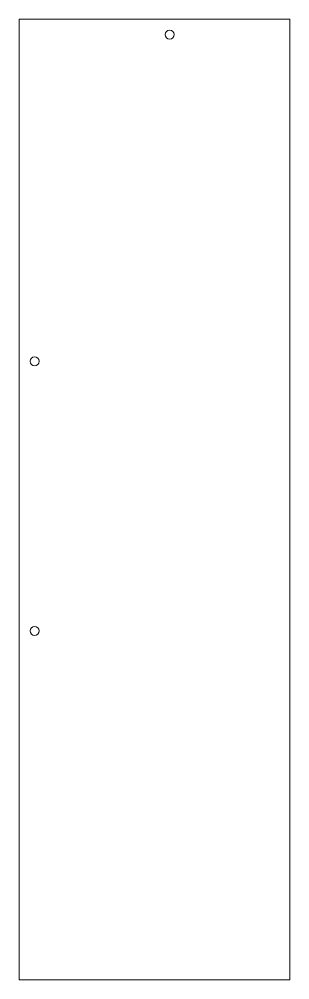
# Model space of a CAD drawing. Header units: inches. Extents: x -4.5 to 4.5, y -16 to 16.
import ezdxf

# ---------------------------------------------------------------- set-up
doc = ezdxf.new("R2010")
doc.units = ezdxf.units.IN
doc.header["$MEASUREMENT"] = 0

msp = doc.modelspace()

# ---------------------------------------------------------------- linework, layer by layer
at = {"color": 7, "linetype": 'Continuous', "lineweight": 15}
for p, q in [((-4.5075, 16.0075), (-4.5075, -16.0075)), ((4.5075, 16.0075), (-4.5075, 16.0075)), ((4.5075, -16.0075), (4.5075, 16.0075)), ((-4.5075, -16.0075), (4.5075, -16.0075))]:
    msp.add_line(p, q, dxfattribs=at)
for centre in [(0.5035, 15.4965), (-3.9965, 4.6065), (-3.9965, -4.3795)]:
    msp.add_circle(centre, 0.15, dxfattribs=at)

doc.saveas('drawing.dxf')
